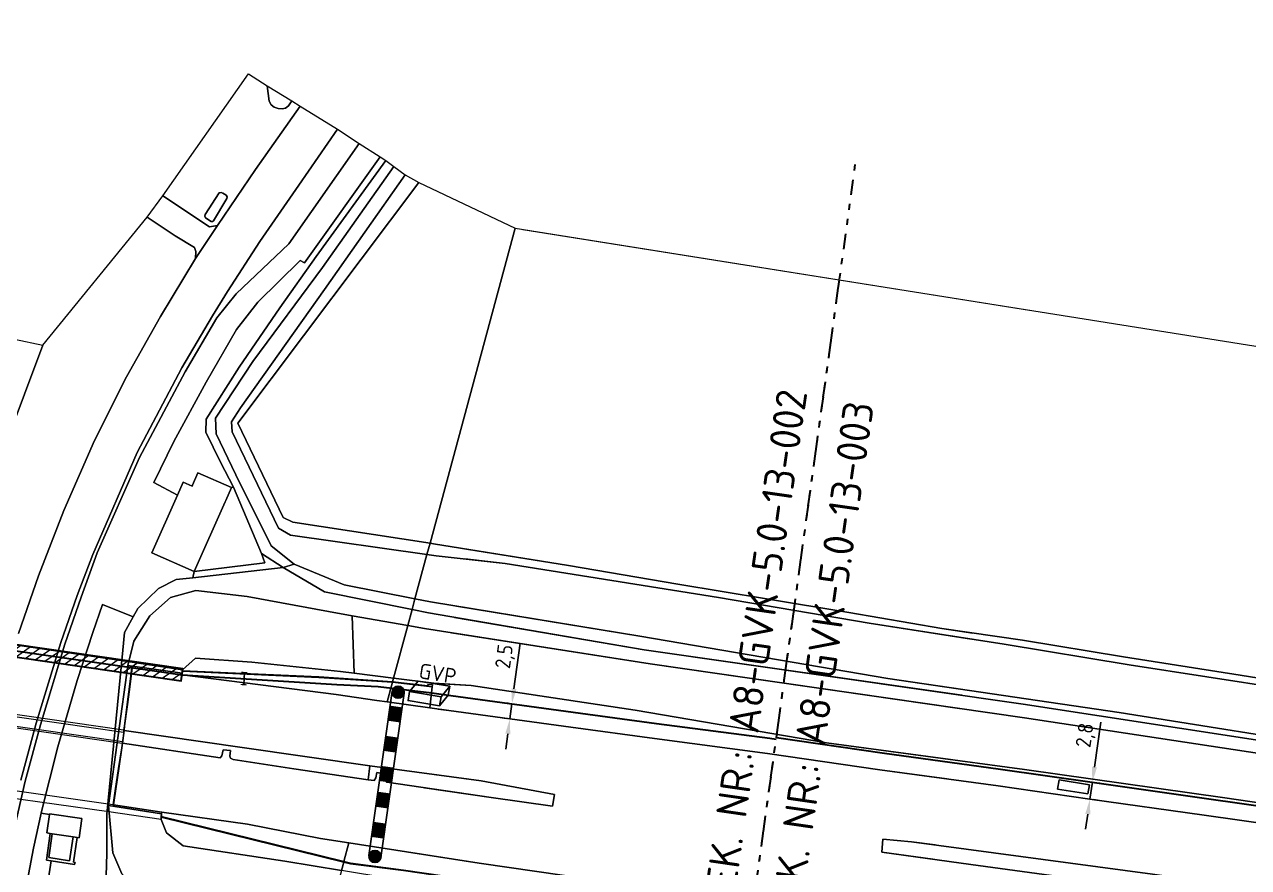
# Model space of a CAD drawing. Header units: metres. Extents: x 112942 to 118371, y 496117 to 499046.
# Drawn here: x 116324.4 to 116525.4, y 497278.8 to 497417.3 of the extents above; entities that cross this region are included whole.
import ezdxf
from ezdxf.enums import TextEntityAlignment as Align

# ---------------------------------------------------------------- set-up
doc = ezdxf.new("R2010")
doc.units = ezdxf.units.M
doc.linetypes.add('AL-TEKENBLADGRENS', pattern=[11.5, 2.5, -1.5, 1, -1.5, 1, -1.5, 2.5])
for name, color, linetype, lineweight in [('B-WE-OG-TOPOKAART-G', 7, 'Continuous', 18), ('N-WE-KL-DATA-T18', 1, 'Continuous', 18), ('N-WE-KL-DATA-T25', 7, 'Continuous', 25), ('N-WE-KL-DATA_GLASVEZEL-G', 90, 'KL-GLASVEZEL-N', 35), ('N-WE-KL-DATA_GLASVEZEL-M', 7, 'Continuous', 18), ('N-WE-KL-DATA_GLASVEZEL_HULPSTUK-S', 90, 'Continuous', 25), ('N-WE-KL-DATA_GLASVEZEL_KAST_PUTKAST-S', 90, 'Continuous', 25), ('N-WE-KL-DATA_KABELGOOT-A', 92, 'Continuous', 18), ('N-WE-KL-DATA_KABELGOOT-G', 90, 'Continuous', 35), ('N-WE-VW-BEWEGWIJZERING_DRAAGCONSTRUCTIE_PORTAAL-G', 7, 'Continuous', 25), ('X-XX-AL-TEKENBLADGRENS-G', 7, 'AL-TEKENBLADGRENS', 35), ('X-XX-AL-TEKENBLADGRENS-T50', 130, 'Continuous', 50)]:
    doc.layers.add(name, color=color, linetype=linetype, lineweight=lineweight)
doc.layers.add('GV-KAB-LIJN', color=3, linetype='Continuous')
doc.styles.add('ISO', font='isocp.shx')
doc.styles.add('NLCS-ISO', font='NLCS-ISO.ttf')
doc.styles.add('NLCS-ISO-T50', font='NLCS-ISO.ttf', dxfattribs={"height": 5})
doc.linetypes.add('KL-GLASVEZEL-N', pattern='A,4,-1,[101,NLCS.SHX,S=0.5,R=0,X=0,Y=0],-1,4,-1,["G",Standard,S=1,R=0,X=-0.25,Y=-0.5],-1.5', length=12.5)
doc.dimstyles.new('ISO', dxfattribs={"dimtxt": 2.5, "dimasz": 2.5, "dimexe": 1.25, "dimexo": 0.625, "dimtad": 1, "dimtxsty": 'ISO', "dimcen": 2.5, "dimadec": 0, "dimazin": 0, "dimtfac": 1, "dimtmove": 0, "dimatfit": 3, "dimfxl": 0, "dimarcsym": 0})

# ---------------------------------------------------------------- blocks, each defined once
blk = doc.blocks.new('*D29')
at = {"layer": 'Defpoints', "color": 0, "transparency": 16777216}
for p in [(116404.45, 497305.73, 4.44), (116404.45, 497305.73), (116404.11, 497303.26, 3.98)]:
    blk.add_point(p, dxfattribs=at)
at = {"layer": 'N-WE-KL-DATA_GLASVEZEL-M', "color": 0, "lineweight": -2, "transparency": 16777216}
for p, q in [((116404.79, 497308.21), (116405.82, 497315.68)), ((116403.83, 497305.82), (116403.21, 497305.9)), ((116404.11, 497303.26), (116404.45, 497305.73)), ((116403.49, 497303.34), (116402.87, 497303.43)), ((116403.77, 497300.78), (116403.43, 497298.3))]:
    blk.add_line(p, q, dxfattribs=at)
at = {"layer": 'N-WE-KL-DATA_GLASVEZEL-M', "color": 0, "transparency": 16777216}
for points in [[(116404.38, 497308.27), (116405.2, 497308.15), (116404.45, 497305.73)], [(116403.36, 497300.84), (116404.18, 497300.72), (116404.11, 497303.26)]]:
    blk.add_solid(points, dxfattribs=at)
at = {"layer": 'N-WE-KL-DATA_GLASVEZEL-M', "color": 0, "transparency": 16777216, "insert": (116403.43, 497313.47), "char_height": 2.5, "attachment_point": 5, "rotation": 82.1747, "style": 'ISO'}
blk.add_mtext('2,5', dxfattribs=at)
blk = doc.blocks.new('SKL-DATA_HULP_HDPE_KOP-SO')
at = {"layer": 'GV-KAB-LIJN'}
blk.add_line((-1, 0), (1, 0), dxfattribs=at)
at = {"layer": 'GV-KAB-LIJN', "const_width": 0.2}
for points in [[(-1, -0.5), (-1, 0.5)], [(1, -0.5), (1, 0.5)]]:
    blk.add_lwpolyline(points, dxfattribs=at)
blk = doc.blocks.new('SKL-DATA_GLASVEZEL_GLASVEZELKABELPUT_RECHTHOEKIG')
at = {"color": 0, "linetype": 'ByBlock'}
for points in [[(-3.2, -0.97), (-2.07, 0.97), (3.18, 0.97), (2.05, -0.97)], [(3.18, 0.97), (3.18, -0.53), (2.05, -2.47)], [(-3.2, -0.97), (2.05, -0.97), (2.05, -2.47), (-3.2, -2.47), (-3.2, -0.97)]]:
    blk.add_lwpolyline(points, dxfattribs=at)
at = {"layer": 'N-WE-KL-DATA-T18', "linetype": 'ByBlock', "style": 'NLCS-ISO', "flags": 1}
for tag, p in [('OMSCHRIJVING_LEGENDA', (-0.01, -8.43)), ('LOCATIE', (-0.01, -12.22)), ('TYPE_HANDHOLE', (-0.01, -16)), ('TYPE_GCO', (-0.01, -19.78)), ('BPS-CODERING', (-0.01, -23.57)), ('POSITIE_X', (-0.01, -27.35)), ('POSITIE_Y', (-0.01, -31.14)), ('OVERIGE_OPMERKING(EN)_1', (-0.01, -34.92)), ('OVERIGE_OPMERKING(EN)_2', (-0.01, -38.71))]:
    blk.add_attdef(tag, p, '', height=1.8, dxfattribs=at)
at = {"layer": 'N-WE-KL-DATA-T25', "linetype": 'ByBlock', "style": 'NLCS-ISO'}
blk.add_attdef('TYPE_SYMBOOL', text='', height=2.5, dxfattribs=at).set_placement((15.9, -0.24), align=Align.MIDDLE_CENTER)
blk = doc.blocks.new('*D42')
at = {"layer": 'Defpoints', "color": 0, "transparency": 16777216}
for p in [(116499.76, 497292.85, 6.3), (116499.77, 497292.85), (116499.37, 497290.08, 3.09)]:
    blk.add_point(p, dxfattribs=at)
at = {"layer": 'N-WE-KL-DATA_GLASVEZEL-M', "color": 0, "lineweight": -2, "transparency": 16777216}
for p, q in [((116500.12, 497295.33), (116501.16, 497302.69)), ((116499.37, 497290.08), (116499.77, 497292.85)), ((116500.38, 497292.77), (116501, 497292.68)), ((116499.99, 497289.99), (116500.61, 497289.91)), ((116499.02, 497287.61), (116498.67, 497285.13))]:
    blk.add_line(p, q, dxfattribs=at)
at = {"layer": 'N-WE-KL-DATA_GLASVEZEL-M', "color": 0, "transparency": 16777216}
for points in [[(116499.7, 497295.39), (116500.53, 497295.27), (116499.77, 497292.85)], [(116498.61, 497287.66), (116499.43, 497287.55), (116499.37, 497290.08)]]:
    blk.add_solid(points, dxfattribs=at)
at = {"layer": 'N-WE-KL-DATA_GLASVEZEL-M', "color": 0, "transparency": 16777216, "insert": (116498.77, 497300.54), "char_height": 2.5, "attachment_point": 5, "rotation": 81.9395, "style": 'ISO'}
blk.add_mtext('2,8', dxfattribs=at)

msp = doc.modelspace()

# ---------------------------------------------------------------- hatches: boundary and pattern name
at = {"layer": 'N-WE-KL-DATA_KABELGOOT-A'}
h = msp.add_hatch(dxfattribs=at)
h.set_pattern_fill('ANSI31', color=256, scale=0.35, style=0)
h.set_pattern_definition([(35, (115239.072, 497068.6275), (-0.6373868, 0.9102827), [])])
h.paths.add_polyline_path([(116350.118, 497309.494), (116350.403, 497311.474), (116318.147, 497316.12), (116295.034, 497319.458), (116273.272, 497322.569), (116252.269, 497325.625), (116229.372, 497329.12), (116209.688, 497332.38), (116192.338, 497335.475), (116175.557, 497338.711), (116156.793, 497342.739), (116139.451, 497346.802), (116120.247, 497351.66), (116109.087, 497354.701), (116098.757, 497357.575), (116084.152, 497361.74), (116070.525, 497365.984), (116056.025, 497370.75), (116055.393, 497368.852), (116069.915, 497364.08), (116083.58, 497359.824), (116098.215, 497355.649), (116108.557, 497352.773), (116119.739, 497349.726), (116138.977, 497344.858), (116156.355, 497340.787), (116175.157, 497336.751), (116191.972, 497333.509), (116209.348, 497330.408), (116229.058, 497327.144), (116251.975, 497323.647), (116272.986, 497320.589), (116294.75, 497317.478), (116317.861, 497314.14)])

# ---------------------------------------------------------------- linework, layer by layer
at = {"layer": 'B-WE-OG-TOPOKAART-G', "elevation": -0.326}
msp.add_lwpolyline([(116328.974, 497284.376), (116328.619, 497284.429), (116328.044, 497284.515), (116328.497, 497287.559), (116328.514, 497287.672), (116333.833, 497286.88), (116333.363, 497283.723), (116333.039, 497283.771), (116332.403, 497283.866), (116328.974, 497284.376)], close=True, dxfattribs=at)
at = {"layer": 'B-WE-OG-TOPOKAART-G'}
for points in [[(116366.054, 497403.526, -0.035), (116366.719, 497403.5, -0.035), (116367.269, 497403.568, -0.035), (116367.774, 497403.96, -0.035), (116368.291, 497404.789, -0.035), (116369.651, 497403.891, -0.195), (116362.357, 497393.489, -0.192), (116356.089, 497384.286, -0.171), (116354.759, 497384.109, -0.148), (116347.118, 497389.201, -0.151), (116361.185, 497409.229, -0.267), (116364.278, 497407.264, -0.017), (116364.584, 497404.759, -0.005), (116364.924, 497404.133, -0.035), (116365.405, 497403.736, -0.035), (116366.054, 497403.526, -0.035)], [(116368.291, 497404.789, -0.035), (116367.774, 497403.96, -0.035), (116367.269, 497403.568, -0.035), (116366.719, 497403.5, -0.035), (116366.054, 497403.526, -0.035), (116365.405, 497403.736, -0.035), (116364.924, 497404.133, -0.035), (116364.584, 497404.759, -0.005), (116364.278, 497407.264, -0.017), (116368.291, 497404.789, -0.035)], [(116323.423, 497317.285, -0.109), (116326.723, 497326.759, -0.159), (116330.866, 497337.464, -0.183), (116335.923, 497348.975, -0.16), (116341.139, 497359.464, -0.183), (116346.761, 497369.344, -0.187), (116352.471, 497378.863, -0.183), (116356.089, 497384.286, -0.171), (116362.357, 497393.489, -0.192), (116369.651, 497403.891, -0.195), (116375.82, 497400.136, -0.244), (116369.442, 497390.961, -0.227), (116363.053, 497381.663, -0.247), (116357.761, 497373.49, -0.317), (116355.264, 497369.479, -0.41), (116350.257, 497360.941, -0.413), (116342.894, 497347.042, -0.413), (116335.601, 497330.274, -0.403), (116333.065, 497323.515, -0.319), (116330.358, 497315.801, -0.319), (116326.311, 497302.579, -0.339), (116323.803, 497293.194, -0.309)], [(116323.803, 497293.194, -0.309), (116326.311, 497302.579, -0.339), (116330.358, 497315.801, -0.319), (116333.065, 497323.515, -0.319), (116335.601, 497330.274, -0.403), (116342.894, 497347.042, -0.413), (116350.257, 497360.941, -0.413), (116355.264, 497369.479, -0.41), (116357.761, 497373.49, -0.317), (116363.053, 497381.663, -0.247), (116369.442, 497390.961, -0.227), (116375.82, 497400.136, -0.244), (116379.373, 497397.779, -0.38)], [(116379.373, 497397.779, -0.38), (116367.806, 497381.277, -0.37), (116359.161, 497373.106, -0.373), (116355.972, 497369.144, -0.387), (116350.794, 497360.283, -0.363), (116343.267, 497346.216, -0.327), (116336.331, 497330.514, -0.343), (116333.686, 497323.274, -0.329), (116331.009, 497315.554, -0.299), (116327.033, 497302.284, -0.319), (116324.518, 497293.045, -0.289), (116322.381, 497283.665, -0.309)], [(116322.381, 497283.665, -0.309), (116324.518, 497293.045, -0.289), (116327.033, 497302.284, -0.319), (116331.009, 497315.554, -0.299), (116333.686, 497323.274, -0.329), (116336.331, 497330.514, -0.343), (116343.267, 497346.216, -0.327), (116350.794, 497360.283, -0.363), (116355.972, 497369.144, -0.387), (116359.161, 497373.106, -0.373), (116367.806, 497381.277, -0.37), (116379.373, 497397.779, -0.38), (116382.807, 497395.617, -0.503)], [(116382.807, 497395.617, -0.503), (116370.373, 497378.173, -0.56), (116369.648, 497378.583, -0.56), (116362.71, 497371.699, -0.553), (116359.241, 497367.242, -0.547), (116354.217, 497358.552, -0.503), (116348.923, 497348.807, -0.437), (116345.654, 497342.105, -0.4), (116349.515, 497340.008, -0.338), (116345.337, 497330.551, -0.262), (116352.293, 497327.479, -0.262), (116352.049, 497326.436, -0.467), (116349.322, 497326.129, -0.433), (116346.398, 497324.67, -0.31), (116342.99, 497321.372, -0.337), (116342.239, 497320.021, -0.372), (116337.223, 497322.023, -0.389), (116335.624, 497317.459, -0.399), (116333.079, 497309.563, -0.409), (116329.895, 497298.674, -0.399), (116327.143, 497287.827, -0.429), (116327.133, 497287.781, -0.383), (116325.9, 497282.037, -0.409), (116324.47, 497274.504, -0.449)], [(116383.726, 497394.973, -0.6), (116372.29, 497379.208, -0.6), (116366.32, 497370.793, -0.773), (116359.679, 497361.054, -0.787), (116354.235, 497352.518, -0.767), (116354.166, 497350.35, -0.763), (116356.58, 497345.449, -0.563), (116358.753, 497341.331, -0.454), (116358.376, 497341.249, -0.262), (116352.893, 497343.671, -0.262), (116351.99, 497341.628, -0.262), (116351.93, 497341.49, -0.262), (116350.457, 497342.141, -0.262), (116349.515, 497340.008, -0.338), (116345.654, 497342.105, -0.4), (116348.923, 497348.807, -0.437), (116354.217, 497358.552, -0.503), (116359.241, 497367.242, -0.547), (116362.71, 497371.699, -0.553), (116369.648, 497378.583, -0.56), (116370.373, 497378.173, -0.56), (116382.807, 497395.617, -0.503), (116383.726, 497394.973, -0.6)], [(116385.075, 497393.982, -1.637), (116373.348, 497377.428, -1.63), (116361.917, 497361.989, -1.63), (116355.785, 497352.684, -1.63), (116355.856, 497350.085, -1.63), (116359.104, 497343.344, -1.63), (116364.922, 497331.664, -1.63), (116368.711, 497328.696, -1.697), (116366.893, 497328.105, -0.653), (116363.299, 497330.431, -0.417), (116358.753, 497341.331, -0.454), (116356.58, 497345.449, -0.563), (116354.166, 497350.35, -0.763), (116354.235, 497352.518, -0.767), (116359.679, 497361.054, -0.787), (116366.32, 497370.793, -0.773), (116372.29, 497379.208, -0.6), (116383.726, 497394.973, -0.6), (116385.075, 497393.982, -1.637)], [(116390.502, 497330.284, -1.683), (116388.529, 497322.992, -1.683), (116376.923, 497325.298, -1.683), (116368.711, 497328.696, -1.697), (116364.922, 497331.664, -1.63), (116359.104, 497343.344, -1.63), (116355.856, 497350.085, -1.63), (116355.785, 497352.684, -1.63), (116361.917, 497361.989, -1.63), (116373.348, 497377.428, -1.63), (116385.075, 497393.982, -1.637), (116386.935, 497392.616, -1.67), (116373.65, 497373.79, -1.67), (116359.874, 497354.378, -1.677), (116358.423, 497352.056, -1.683), (116358.525, 497350.393, -1.683), (116366.143, 497334.583, -1.683), (116368.112, 497333.449, -1.683), (116390.502, 497330.284, -1.683)], [(116390.999, 497332.119, -0.984), (116390.502, 497330.284, -1.683), (116368.112, 497333.449, -1.683), (116366.143, 497334.583, -1.683), (116358.525, 497350.393, -1.683), (116358.423, 497352.056, -1.683), (116359.874, 497354.378, -1.677), (116373.65, 497373.79, -1.67), (116386.935, 497392.616, -1.67), (116389.146, 497391.388, -0.977), (116370.214, 497366.183, -0.93), (116359.452, 497351.845, -0.94), (116366.907, 497336.315, -0.716), (116368.469, 497335.573, -0.757), (116390.999, 497332.119, -0.984)], [(116390.999, 497332.119, -0.984), (116368.469, 497335.573, -0.757), (116366.907, 497336.315, -0.716), (116359.452, 497351.845, -0.94), (116370.214, 497366.183, -0.93), (116389.146, 497391.388, -0.977), (116405.001, 497383.856, -0.875), (116390.999, 497332.119, -0.984)], [(116347.118, 497389.201, -0.151), (116354.759, 497384.109, -0.148), (116356.089, 497384.286, -0.171), (116352.471, 497378.863, -0.183), (116352.535, 497380.054, -0.18), (116352.341, 497380.71, -0.168), (116349.124, 497382.605, -0.218), (116344.544, 497385.655, -0.213), (116347.118, 497389.201, -0.151)], [(116355.06, 497384.979, -0.09), (116355.275, 497384.968, -0.09), (116355.438, 497385.081, -0.09), (116357.654, 497388.745, -0.067), (116357.676, 497389.017, -0.067), (116357.529, 497389.275, -0.067), (116356.991, 497389.646, -0.067), (116356.71, 497389.731, -0.067), (116356.353, 497389.659, -0.067), (116354.057, 497386.116, -0.067), (116353.999, 497385.845, -0.067), (116354.127, 497385.586, -0.067), (116355.06, 497384.979, -0.09)], [(116354.127, 497385.586, -0.067), (116353.999, 497385.845, -0.067), (116354.057, 497386.116, -0.067), (116356.353, 497389.659, -0.067), (116356.71, 497389.731, -0.067), (116356.991, 497389.646, -0.067), (116357.529, 497389.275, -0.067), (116357.676, 497389.017, -0.067), (116357.654, 497388.745, -0.067), (116355.438, 497385.081, -0.09), (116355.275, 497384.968, -0.09), (116355.06, 497384.979, -0.09), (116354.127, 497385.586, -0.067)], [(116315.506, 497332.915, -0.271), (116327.428, 497364.632, -0.291), (116344.544, 497385.655, -0.213), (116349.124, 497382.605, -0.218), (116352.341, 497380.71, -0.168), (116352.535, 497380.054, -0.18), (116352.471, 497378.863, -0.183), (116346.761, 497369.344, -0.187), (116341.139, 497359.464, -0.183), (116335.923, 497348.975, -0.16), (116330.866, 497337.464, -0.183), (116326.723, 497326.759, -0.159), (116323.423, 497317.285, -0.109)], [(116480.119, 497317.362, -1.094), (116475.079, 497318.1, -1.128), (116459.786, 497320.758, -1.125), (116446.283, 497323.001, -1.104), (116431.7, 497325.411, -1.056), (116413.723, 497328.446, -0.942), (116391.587, 497332.029, -0.99), (116390.999, 497332.119, -0.984), (116405.001, 497383.856, -0.875), (116489.472, 497370.408, -0.917)], [(116406.237, 497383.659, -0.876), (116640.505, 497346.364, -0.991), (116626.637, 497294.512, -1.125)], [(116306.572, 497322.45, -0.349), (116316.213, 497348.163, 0.143), (116322.763, 497365.657, -0.017), (116327.428, 497364.632, -0.291), (116315.506, 497332.915, -0.271), (116316.792, 497330.15, -0.274), (116315.879, 497326.979, -0.277), (116313.944, 497325.282, -0.244), (116313.154, 497324.747, -0.202), (116308.918, 497322.868, -0.196), (116306.572, 497322.45, -0.349)], [(116358.376, 497341.249, -0.262), (116357.445, 497339.141, -0.262), (116357.391, 497339.019, -0.262), (116357.351, 497338.927, -0.262), (116352.293, 497327.479, -0.262), (116345.337, 497330.551, -0.262), (116349.515, 497340.008, -0.338), (116350.457, 497342.141, -0.262), (116351.93, 497341.49, -0.262), (116351.99, 497341.628, -0.262), (116352.893, 497343.671, -0.262), (116358.376, 497341.249, -0.262)], [(116358.753, 497341.331, -0.454), (116363.299, 497330.431, -0.417), (116363.848, 497328.892, -0.349), (116352.293, 497327.479, -0.262), (116357.351, 497338.927, -0.262), (116357.391, 497339.019, -0.262), (116357.445, 497339.141, -0.262), (116358.376, 497341.249, -0.262), (116358.753, 497341.331, -0.454)], [(116479.943, 497316.369, -1.647), (116463.111, 497318.973, -1.647), (116438.368, 497323.216, -1.647), (116403.331, 497328.785, -1.647), (116392.027, 497330.068, -1.683), (116390.502, 497330.284, -1.683), (116390.999, 497332.119, -0.984), (116391.587, 497332.029, -0.99), (116413.723, 497328.446, -0.942), (116431.7, 497325.411, -1.056), (116446.283, 497323.001, -1.104), (116459.786, 497320.758, -1.125), (116475.079, 497318.1, -1.128), (116480.119, 497317.362, -1.094)], [(116626.637, 497294.512, -1.125), (116626.089, 497294.591, -1.121), (116605.14, 497297.791, -1.071), (116579.914, 497301.583, -1.065), (116563.061, 497304.195, -1.065), (116544.926, 497307.08, -1.02), (116524.063, 497310.461, -1.083), (116504.912, 497313.46, -1.074), (116488.278, 497316.167, -1.038), (116475.079, 497318.1, -1.128), (116459.786, 497320.758, -1.125), (116446.283, 497323.001, -1.104), (116431.7, 497325.411, -1.056), (116413.723, 497328.446, -0.942), (116396.979, 497331.156, -0.978)], [(116396.979, 497331.156, -0.978), (116413.723, 497328.446, -0.942), (116431.7, 497325.411, -1.056), (116446.283, 497323.001, -1.104), (116459.786, 497320.758, -1.125), (116475.079, 497318.1, -1.128), (116488.278, 497316.167, -1.038), (116504.912, 497313.46, -1.074), (116524.063, 497310.461, -1.083), (116544.926, 497307.08, -1.02), (116563.061, 497304.195, -1.065), (116579.914, 497301.583, -1.065), (116605.14, 497297.791, -1.071), (116626.089, 497294.591, -1.121), (116626.637, 497294.512, -1.125)], [(116363.299, 497330.431, -0.417), (116366.893, 497328.105, -0.653), (116352.049, 497326.436, -0.467), (116352.293, 497327.479, -0.262), (116363.848, 497328.892, -0.349), (116363.299, 497330.431, -0.417)], [(116388.529, 497322.992, -1.683), (116388.046, 497321.207, -0.913), (116373.652, 497324.148, -1.017), (116366.893, 497328.105, -0.653), (116368.711, 497328.696, -1.697), (116376.923, 497325.298, -1.683), (116388.529, 497322.992, -1.683)], [(116478.484, 497308.094, -1.662), (116466.168, 497309.9, -1.663), (116425.478, 497316.828, -1.66), (116391.069, 497322.487, -1.683), (116388.529, 497322.992, -1.683), (116390.502, 497330.284, -1.683), (116392.027, 497330.068, -1.683), (116403.331, 497328.785, -1.647), (116438.368, 497323.216, -1.647), (116463.111, 497318.973, -1.647), (116479.943, 497316.369, -1.647)], [(116626.637, 497294.512, -1.125), (116626.414, 497293.678, -1.646), (116620.422, 497294.337, -1.646), (116590.148, 497298.834, -1.647), (116558.18, 497303.821, -1.647), (116531.316, 497308.199, -1.647), (116505.796, 497312.143, -1.647), (116485.305, 497315.539, -1.647), (116463.111, 497318.973, -1.647), (116438.368, 497323.216, -1.647), (116403.331, 497328.785, -1.647), (116396.694, 497329.538, -1.668)], [(116396.694, 497329.538, -1.668), (116403.331, 497328.785, -1.647), (116438.368, 497323.216, -1.647), (116463.111, 497318.973, -1.647), (116485.305, 497315.539, -1.647), (116505.796, 497312.143, -1.647), (116531.316, 497308.199, -1.647), (116558.18, 497303.821, -1.647), (116590.148, 497298.834, -1.647), (116620.422, 497294.337, -1.646), (116626.414, 497293.678, -1.646)], [(116337.684, 497273.666, -0.619), (116337.902, 497281.17, -0.387), (116337.929, 497287.604, -0.3), (116340.555, 497314.527, -0.527), (116340.799, 497317.429, -0.44), (116342.239, 497320.021, -0.372), (116342.99, 497321.372, -0.337), (116346.398, 497324.67, -0.31), (116349.322, 497326.129, -0.433), (116352.049, 497326.436, -0.467), (116366.893, 497328.105, -0.653), (116373.652, 497324.148, -1.017), (116388.046, 497321.207, -0.913), (116387.334, 497318.577, -0.667), (116378.19, 497320.2, -0.625), (116374.321, 497320.886, -0.607), (116360.954, 497323.346, -0.657), (116352.515, 497324.36, -0.603), (116348.386, 497323.17, -0.507), (116344.969, 497320.179, -0.454), (116342.376, 497316.04, -0.439), (116341.362, 497312.004, -0.309), (116338.174, 497289.031, -0.309)], [(116350.357, 497311.074, 4.509), (116350.332, 497310.907, 4.44), (116350.312, 497310.748, 4.437), (116341.362, 497312.004, -0.309), (116342.376, 497316.04, -0.439), (116344.969, 497320.179, -0.454), (116348.386, 497323.17, -0.507), (116352.515, 497324.36, -0.603), (116360.954, 497323.346, -0.657), (116374.321, 497320.886, -0.607), (116378.19, 497320.2, -0.625), (116378.524, 497310.756, 3.897), (116376.315, 497311.029, 3.923), (116361.726, 497312.553, 4.27), (116352.468, 497313.235, 4.22), (116350.363, 497311.323, 4.746), (116350.361, 497311.174, 4.43), (116350.357, 497311.074, 4.509)], [(116478.313, 497307.125, -1.106), (116426.158, 497314.627, -1.067), (116390.758, 497320.653, -0.893), (116388.046, 497321.207, -0.913), (116388.529, 497322.992, -1.683), (116391.069, 497322.487, -1.683), (116425.478, 497316.828, -1.66), (116466.168, 497309.9, -1.663), (116478.484, 497308.094, -1.662)], [(116333.039, 497283.771, -0.326), (116333.363, 497283.723, -0.326), (116333.833, 497286.88, -0.326), (116328.514, 497287.672, -0.326), (116328.497, 497287.559, -0.326), (116327.133, 497287.781, -0.383), (116327.143, 497287.827, -0.429), (116329.895, 497298.674, -0.399), (116333.079, 497309.563, -0.409), (116335.624, 497317.459, -0.399), (116337.223, 497322.023, -0.389), (116342.239, 497320.021, -0.372), (116340.799, 497317.429, -0.44), (116340.555, 497314.527, -0.527), (116337.929, 497287.604, -0.3), (116337.902, 497281.17, -0.387), (116337.684, 497273.666, -0.619)], [(116477.933, 497304.967, -0.995), (116427.147, 497312.312, -0.798), (116390.107, 497318.085, -0.68), (116387.334, 497318.577, -0.667), (116388.046, 497321.207, -0.913), (116390.758, 497320.653, -0.893), (116426.158, 497314.627, -1.067), (116478.313, 497307.125, -1.106)], [(116395.327, 497321.787, -1.68), (116425.478, 497316.828, -1.66), (116466.168, 497309.9, -1.663), (116504.184, 497304.325, -1.66), (116542.677, 497298.155, -1.66), (116562.015, 497294.805, -1.66), (116591.259, 497290.466, -1.66), (116624.282, 497285.705, -1.66)], [(116626.414, 497293.678, -1.646), (116624.282, 497285.705, -1.66), (116591.259, 497290.466, -1.66), (116562.015, 497294.805, -1.66), (116542.677, 497298.155, -1.66), (116504.184, 497304.325, -1.66), (116466.168, 497309.9, -1.663), (116425.478, 497316.828, -1.66), (116395.327, 497321.787, -1.68)], [(116387.334, 497318.577, -0.667), (116385.001, 497309.956, 3.821), (116378.524, 497310.756, 3.897), (116378.19, 497320.2, -0.625), (116387.334, 497318.577, -0.667)], [(116476.453, 497296.575, 2.935), (116456.11, 497299.295, 3.13), (116424.677, 497304.707, 3.377), (116397.76, 497308.723, 3.749), (116391.646, 497309.136, 3.743), (116385.001, 497309.956, 3.821), (116387.334, 497318.577, -0.667), (116390.107, 497318.085, -0.68), (116427.147, 497312.312, -0.798), (116477.933, 497304.967, -0.995)], [(116624.282, 497285.705, -1.66), (116623.973, 497284.55, -1.156), (116608.109, 497286.91, -1.157), (116562.769, 497293.578, -1.173), (116526.578, 497299.808, -1.147), (116488.393, 497305.675, -1.113), (116426.158, 497314.627, -1.067), (116395, 497319.931, -0.914)], [(116395, 497319.931, -0.914), (116426.158, 497314.627, -1.067), (116488.393, 497305.675, -1.113), (116526.578, 497299.808, -1.147), (116562.769, 497293.578, -1.173), (116608.109, 497286.91, -1.157), (116623.973, 497284.55, -1.156)], [(116623.973, 497284.55, -1.156), (116623.494, 497282.76, -1.056), (116608.174, 497285.095, -1.056), (116563.222, 497291.444, -1.036), (116527.21, 497297.582, -1.036), (116488.607, 497303.423, -1.036), (116427.147, 497312.312, -0.798), (116394.552, 497317.392, -0.694)], [(116394.552, 497317.392, -0.694), (116427.147, 497312.312, -0.798), (116488.607, 497303.423, -1.036), (116527.21, 497297.582, -1.036), (116563.222, 497291.444, -1.036), (116608.174, 497285.095, -1.056), (116623.494, 497282.76, -1.056)], [(116318.392, 497316.06, 4.911), (116341.692, 497312.643, 4.692), (116350.363, 497311.323, 4.746), (116350.359, 497311.124, 4.44), (116350.332, 497310.907, 4.44), (116350.312, 497310.748, 4.437), (116350.283, 497310.51, 4.44), (116342.046, 497311.666, 4.67), (116341.692, 497308.955, 4.792), (116341.258, 497305.637, 4.876), (116340.798, 497302.117, 4.854), (116340.714, 497301.472, 5.61), (116340.702, 497301.378, 4.857), (116340.688, 497301.275, 5.658), (116340.658, 497301.042, 4.863), (116314.037, 497304.877, 5.21)], [(116318.004, 497315.13, 4.907), (116341.997, 497311.673, 4.67), (116341.643, 497308.962, 4.792), (116341.209, 497305.644, 4.876), (116340.749, 497302.124, 4.854), (116340.653, 497301.383, 4.857), (116316.042, 497304.956, 5.09)], [(116385.001, 497309.956, 3.821), (116384.834, 497309.366, 3.818), (116372.76, 497310.159, 3.837), (116350.361, 497311.174, 4.43), (116350.363, 497311.323, 4.746), (116352.468, 497313.235, 4.22), (116361.726, 497312.553, 4.27), (116376.315, 497311.029, 3.923), (116378.524, 497310.756, 3.897), (116385.001, 497309.956, 3.821)], [(116341.362, 497312.004, -0.309), (116350.312, 497310.748, 4.437), (116350.283, 497310.51, 4.44), (116342.096, 497311.66, 4.67), (116341.742, 497308.949, 4.792), (116341.308, 497305.631, 4.876), (116340.848, 497302.111, 4.854), (116340.752, 497301.371, 4.857), (116340.523, 497299.246, 4.767), (116340.41, 497298.485, 4.761), (116339.908, 497295.103, 4.825), (116339.414, 497291.777, 4.806), (116339.022, 497289.142, 4.813), (116346.938, 497287.905, 4.643), (116346.89, 497287.664, 4.646), (116338.174, 497289.031, -0.309), (116341.362, 497312.004, -0.309)], [(116380.82, 497293.264, 4.34), (116381.816, 497293.16, 4.34), (116382.088, 497293.566, 4.29), (116382.274, 497294.423, 4.237), (116383.622, 497294.199, 4.237), (116383.479, 497293.229, 4.29), (116383.899, 497292.871, 4.29), (116401.038, 497290.326, 4.157), (116411.096, 497288.915, 4.098), (116411.426, 497290.846, 4.113), (116399.418, 497293.072, 4.252), (116381.107, 497295.569, 4.373), (116360.173, 497298.582, 4.636), (116340.752, 497301.371, 4.857), (116340.848, 497302.111, 4.854), (116341.308, 497305.631, 4.876), (116341.742, 497308.949, 4.792), (116342.096, 497311.66, 4.67), (116350.283, 497310.51, 4.44), (116375.573, 497307.281, 4.173), (116382.283, 497306.288, 4.106), (116383.945, 497306.055, 4.097), (116390.948, 497305.075, 4.058), (116394.076, 497304.637, 4.031), (116414.144, 497301.879, 3.935), (116427.859, 497300.008, 3.791), (116446.444, 497297.587, 3.59), (116464.846, 497294.9, 3.371), (116475.892, 497293.391, 3.288)], [(116384.822, 497309.266, 3.942), (116383.945, 497306.055, 4.097), (116382.283, 497306.288, 4.106), (116375.573, 497307.281, 4.173), (116350.283, 497310.51, 4.44), (116350.312, 497310.748, 4.437), (116350.332, 497310.907, 4.44), (116350.357, 497311.074, 4.509), (116372.754, 497310.059, 4.119), (116384.822, 497309.266, 3.942)], [(116372.76, 497310.159, 3.837), (116384.834, 497309.366, 3.818), (116384.822, 497309.266, 3.942), (116372.754, 497310.059, 4.119), (116350.357, 497311.074, 4.509), (116350.361, 497311.174, 4.43), (116372.76, 497310.159, 3.837)], [(116384.822, 497309.266, 3.942), (116391.35, 497308.511, 3.88), (116390.948, 497305.075, 4.058), (116383.945, 497306.055, 4.097), (116384.822, 497309.266, 3.942)], [(116384.834, 497309.366, 3.818), (116390.627, 497308.704, 3.715), (116390.653, 497308.929, 3.697), (116391.386, 497308.856, 3.833), (116391.35, 497308.511, 3.88), (116384.822, 497309.266, 3.942), (116384.834, 497309.366, 3.818)], [(116475.892, 497293.391, 3.288), (116464.846, 497294.9, 3.371), (116446.444, 497297.587, 3.59), (116427.859, 497300.008, 3.791), (116414.144, 497301.879, 3.935), (116394.076, 497304.637, 4.031), (116390.948, 497305.075, 4.058), (116391.35, 497308.511, 3.88), (116391.386, 497308.856, 3.833), (116390.653, 497308.929, 3.697), (116390.627, 497308.704, 3.715), (116384.834, 497309.366, 3.818), (116385.001, 497309.956, 3.821), (116391.646, 497309.136, 3.743)], [(116391.646, 497309.136, 3.743), (116397.76, 497308.723, 3.749), (116424.677, 497304.707, 3.377), (116456.11, 497299.295, 3.13), (116476.453, 497296.575, 2.935)], [(116393.08, 497309.039, 3.744), (116397.76, 497308.723, 3.749), (116424.677, 497304.707, 3.377), (116456.11, 497299.295, 3.13), (116488.622, 497294.948, 2.819), (116521.552, 497290.261, 2.585), (116562.191, 497284.342, 2.429)], [(116623.494, 497282.76, -1.056), (116621.821, 497276.504, 2.027), (116609.555, 497277.733, 2.192), (116604.745, 497279.139, 2.228), (116600.871, 497279.66, 2.222), (116598.389, 497279.471, 2.23), (116562.191, 497284.342, 2.429), (116521.552, 497290.261, 2.585), (116488.622, 497294.948, 2.819), (116456.11, 497299.295, 3.13), (116424.677, 497304.707, 3.377), (116397.76, 497308.723, 3.749), (116393.08, 497309.039, 3.744)], [(116529.754, 497285.779, 2.888), (116518.146, 497287.423, 2.972), (116499.37, 497290.082, 3.089), (116484.312, 497292.241, 3.224), (116464.846, 497294.9, 3.371), (116446.444, 497297.587, 3.59), (116427.859, 497300.008, 3.791), (116414.144, 497301.879, 3.935), (116394.076, 497304.637, 4.031), (116392.346, 497304.879, 4.046)], [(116392.346, 497304.879, 4.046), (116394.076, 497304.637, 4.031), (116414.144, 497301.879, 3.935), (116427.859, 497300.008, 3.791), (116446.444, 497297.587, 3.59), (116464.846, 497294.9, 3.371), (116484.312, 497292.241, 3.224), (116499.37, 497290.082, 3.089), (116518.146, 497287.423, 2.972), (116529.754, 497285.779, 2.888)], [(116318.775, 497302.663, 4.96), (116340.519, 497299.555, 4.863), (116340.493, 497299.383, 5.874), (116340.474, 497299.253, 4.767), (116340.464, 497299.183, 5.35), (116340.361, 497298.492, 4.761), (116339.859, 497295.11, 4.825), (116339.365, 497291.784, 4.806), (116338.973, 497289.149, 4.813), (116346.938, 497287.905, 4.643), (116346.89, 497287.664, 4.646), (116346.831, 497286.752, 4.716), (116338.267, 497287.997, 4.857), (116303.807, 497292.801, 5.199)], [(116309.802, 497303.701, 5.04), (116340.424, 497299.259, 4.767), (116340.311, 497298.5, 4.761), (116339.809, 497295.118, 4.825), (116339.315, 497291.792, 4.806), (116338.923, 497289.157, 4.813), (116303.959, 497294.137, 5.2)], [(116360.173, 497298.582, 4.636), (116381.107, 497295.569, 4.373), (116380.82, 497293.264, 4.34), (116368.658, 497295.06, 4.476), (116358.649, 497296.6, 4.529), (116358.246, 497296.799, 4.517), (116358.129, 497297.106, 4.517), (116358.237, 497298.06, 4.543), (116357.053, 497298.158, 4.543), (116356.833, 497297.182, 4.535), (116356.532, 497296.867, 4.535), (116340.523, 497299.246, 4.767), (116340.752, 497301.371, 4.857), (116360.173, 497298.582, 4.636)], [(116471.609, 497269.104, 3.241), (116462.727, 497270.371, 3.293), (116431.254, 497274.91, 3.68), (116399.055, 497279.536, 4.076), (116377.677, 497282.893, 4.344), (116373.017, 497283.625, 4.403), (116361.046, 497285.971, 4.485), (116346.938, 497287.905, 4.643), (116339.022, 497289.142, 4.813), (116339.414, 497291.777, 4.806), (116339.908, 497295.103, 4.825), (116340.41, 497298.485, 4.761), (116340.523, 497299.246, 4.767), (116356.532, 497296.867, 4.535), (116356.833, 497297.182, 4.535), (116357.053, 497298.158, 4.543), (116358.237, 497298.06, 4.543), (116358.129, 497297.106, 4.517), (116358.246, 497296.799, 4.517), (116358.649, 497296.6, 4.529), (116368.658, 497295.06, 4.476), (116380.82, 497293.264, 4.34)], [(116380.82, 497293.264, 4.34), (116381.107, 497295.569, 4.373), (116399.418, 497293.072, 4.252), (116411.426, 497290.846, 4.113), (116411.096, 497288.915, 4.098), (116401.038, 497290.326, 4.157), (116383.899, 497292.871, 4.29), (116383.479, 497293.229, 4.29), (116383.622, 497294.199, 4.237), (116382.274, 497294.423, 4.237), (116382.088, 497293.566, 4.29), (116381.816, 497293.16, 4.34), (116380.82, 497293.264, 4.34)], [(116390.067, 497291.955, 4.242), (116401.038, 497290.326, 4.157), (116411.096, 497288.915, 4.098), (116411.426, 497290.846, 4.113), (116399.418, 497293.072, 4.252), (116390.479, 497294.291, 4.311)], [(116390.479, 497294.291, 4.311), (116399.418, 497293.072, 4.252), (116411.426, 497290.846, 4.113), (116411.096, 497288.915, 4.098), (116401.038, 497290.326, 4.157), (116390.067, 497291.955, 4.242)], [(116494.026, 497291.723, 3.044), (116499.054, 497290.938, 3.02), (116499.324, 497292.449, 3.017), (116494.306, 497293.236, 3.005), (116494.026, 497291.723, 3.044)], [(116494.306, 497293.236, 3.005), (116499.324, 497292.449, 3.017), (116499.054, 497290.938, 3.02), (116494.026, 497291.723, 3.044), (116494.306, 497293.236, 3.005)], [(116376.447, 497278.348, 4.25), (116374.212, 497270.09, -0.301), (116371.568, 497270.575, -0.253), (116365.633, 497271.068, -0.677), (116357.233, 497272.406, -0.53), (116349.818, 497273.649, -0.14), (116345.715, 497273.793, -0.367), (116342.96, 497274.999, -0.65), (116340.379, 497277.782, -0.593), (116338.885, 497281.229, -0.282), (116338.174, 497289.031, -0.309), (116346.89, 497287.664, 4.646), (116346.869, 497287.203, 4.745), (116346.845, 497287.105, 4.634), (116346.831, 497286.752, 4.716), (116347.732, 497284.51, 4.563), (116350.479, 497282.424, 4.487), (116367.136, 497279.867, 4.38), (116376.447, 497278.348, 4.25)], [(116338.174, 497289.031, -0.309), (116338.885, 497281.229, -0.282), (116340.379, 497277.782, -0.593)], [(116328.799, 497279.928, -0.383), (116327.437, 497271.068, -0.452), (116327.168, 497270.624, -0.452), (116324.535, 497268.323, -0.545), (116324.425, 497269.278, -0.513), (116324.47, 497274.504, -0.449), (116325.9, 497282.037, -0.409), (116327.133, 497287.781, -0.383), (116328.497, 497287.559, -0.326), (116328.044, 497284.515, -0.326), (116328.619, 497284.429, -0.326), (116328.005, 497280.053, -0.185), (116328.799, 497279.928, -0.383)], [(116376.447, 497278.348, 4.25), (116367.136, 497279.867, 4.38), (116350.479, 497282.424, 4.487), (116347.732, 497284.51, 4.563), (116346.831, 497286.752, 4.716), (116346.845, 497287.105, 4.634), (116376.825, 497279.742, 4.196), (116376.447, 497278.348, 4.25)], [(116376.825, 497279.742, 4.196), (116346.845, 497287.105, 4.634), (116346.869, 497287.203, 4.745), (116376.849, 497279.84, 4.196), (116376.825, 497279.742, 4.196)], [(116346.869, 497287.203, 4.745), (116346.89, 497287.664, 4.646), (116346.938, 497287.905, 4.643), (116361.046, 497285.971, 4.485), (116373.017, 497283.625, 4.403), (116377.677, 497282.893, 4.344), (116376.849, 497279.84, 4.196), (116346.869, 497287.203, 4.745)], [(116328.974, 497284.376, -0.326), (116328.38, 497280.488, -0.134), (116331.804, 497279.951, -0.146), (116332.403, 497283.866, -0.326), (116333.039, 497283.771, -0.326), (116332.448, 497279.732, -0.197), (116332.731, 497279.674, -0.197), (116332.633, 497279.325, -0.197), (116328.799, 497279.928, -0.383), (116328.005, 497280.053, -0.185), (116328.619, 497284.429, -0.326), (116328.974, 497284.376, -0.326)], [(116332.403, 497283.866, -0.326), (116331.804, 497279.951, -0.146), (116328.38, 497280.488, -0.134), (116328.974, 497284.376, -0.326), (116332.403, 497283.866, -0.326)], [(116327.437, 497271.068, -0.452), (116328.799, 497279.928, -0.383), (116332.633, 497279.325, -0.197), (116332.731, 497279.674, -0.197), (116332.448, 497279.732, -0.197), (116333.039, 497283.771, -0.326)], [(116471.096, 497266.191, 3.229), (116439.446, 497270.725, 3.626), (116386.668, 497278.422, 4.057), (116377.964, 497279.566, 4.19), (116376.849, 497279.84, 4.196), (116377.677, 497282.893, 4.344), (116399.055, 497279.536, 4.076), (116431.254, 497274.91, 3.68), (116462.727, 497270.371, 3.293), (116471.609, 497269.104, 3.241)], [(116473.978, 497282.538, 3.529), (116470.088, 497283.06, 3.56), (116465.37, 497283.522, 3.572), (116465.189, 497281.361, 3.557), (116473.568, 497280.21, 3.49)], [(116473.568, 497280.21, 3.49), (116465.189, 497281.361, 3.557), (116465.37, 497283.522, 3.572), (116470.088, 497283.06, 3.56), (116473.978, 497282.538, 3.529)], [(116530.959, 497274.66, 3.125), (116509.663, 497277.748, 3.248), (116470.088, 497283.06, 3.56), (116465.37, 497283.522, 3.572), (116465.189, 497281.361, 3.557), (116479.809, 497279.352, 3.44), (116503.92, 497276.034, 3.323), (116538.807, 497270.965, 3.072)], [(116617.357, 497259.813, 2.521), (116574.703, 497265.798, 2.871), (116538.807, 497270.965, 3.072), (116503.92, 497276.034, 3.323), (116479.809, 497279.352, 3.44), (116465.189, 497281.361, 3.557), (116465.37, 497283.522, 3.572), (116470.088, 497283.06, 3.56), (116509.663, 497277.748, 3.248), (116530.959, 497274.66, 3.125), (116549.529, 497271.96, 2.969), (116564.952, 497269.806, 2.903), (116578.286, 497267.835, 2.825), (116593.032, 497265.693, 2.741), (116605.868, 497263.764, 2.69), (116615.691, 497262.284, 2.589), (116617.932, 497261.963, 2.584), (116617.357, 497259.813, 2.521)], [(116388.179, 497281.244, 4.212), (116399.055, 497279.536, 4.076), (116431.254, 497274.91, 3.68), (116462.727, 497270.371, 3.293), (116497.025, 497265.48, 3.092)], [(116533.928, 497260.353, 2.762), (116497.025, 497265.48, 3.092), (116462.727, 497270.371, 3.293), (116431.254, 497274.91, 3.68), (116399.055, 497279.536, 4.076), (116388.179, 497281.244, 4.212)], [(116470.802, 497264.524, 3.189), (116447.483, 497267.665, 3.427), (116420.16, 497271.756, 3.793), (116384.088, 497277.102, 4.143), (116376.447, 497278.348, 4.25), (116376.825, 497279.742, 4.196), (116377.946, 497279.468, 4.19), (116386.654, 497278.323, 4.057), (116439.432, 497270.627, 3.626), (116471.079, 497266.094, 3.229)], [(116471.079, 497266.094, 3.229), (116439.432, 497270.627, 3.626), (116386.654, 497278.323, 4.057), (116377.946, 497279.468, 4.19), (116376.825, 497279.742, 4.196), (116376.849, 497279.84, 4.196), (116377.964, 497279.566, 4.19), (116386.668, 497278.422, 4.057), (116439.446, 497270.725, 3.626), (116471.096, 497266.191, 3.229)]]:
    msp.add_polyline3d(points, dxfattribs=at)
at = {"layer": 'N-WE-KL-DATA_GLASVEZEL-G', "elevation": -52.617, "flags": 128}
msp.add_lwpolyline([(115409.483, 497610.935), (115429.461, 497603.463), (115472.724, 497587.274), (115509.337, 497573.467), (115554.049, 497556.742), (115598.687, 497540.018), (115647.817, 497521.572), (115674.818, 497511.419), (115678.607, 497521.062), (115684.944, 497518.686), (115735.335, 497499.843), (115749.331, 497494.619), (115760.346, 497490.443), (115766.452, 497487.922), (115783.719, 497479.9), (115812.497, 497466.388), (115840.452, 497453.266), (115858.018, 497445.157), (115866.741, 497441.75), (115868.95, 497447.502), (115869.315, 497448.433, -0.1086482), (116037.119, 497385.881), (116033.732, 497377.249), (116036.858, 497376.155), (116055.709, 497369.801), (116070.22, 497365.032), (116083.866, 497360.782), (116098.486, 497356.612), (116108.822, 497353.737), (116119.993, 497350.693), (116139.214, 497345.83), (116156.574, 497341.763), (116175.357, 497337.731), (116192.155, 497334.492), (116209.518, 497331.394), (116229.215, 497328.132), (116252.122, 497324.636), (116273.129, 497321.579), (116294.892, 497318.468), (116318.004, 497315.13), (116350.283, 497310.51), (116375.702, 497308.929), (116382.507, 497308.552), (116391.295, 497307.551), (116394.42, 497307.113), (116414.484, 497304.356), (116428.189, 497302.486), (116446.786, 497300.064), (116447.865, 497299.906)], format="xyb", dxfattribs=at)
at = {"layer": 'N-WE-KL-DATA_GLASVEZEL-G', "elevation": 6.297, "flags": 128}
msp.add_lwpolyline([(116447.908, 497300.203), (116465.238, 497297.672), (116484.7, 497295.014), (116499.765, 497292.854), (116518.539, 497290.195), (116530.143, 497288.552), (116530.143, 497288.552), (116543.156, 497286.449), (116557.771, 497284.095), (116583.542, 497280.464), (116599.888, 497278.119), (116603.095, 497277.66), (116619.573, 497275.303), (116621.152, 497275.082), (116633.544, 497273.341), (116633.545, 497273.341), (116653.547, 497270.317), (116671.848, 497267.597), (116690.341, 497264.969), (116706.459, 497262.623), (116729, 497259.366), (116746.183, 497256.921), (116746.184, 497256.921), (116763.721, 497254.622), (116779.247, 497252.629), (116791.531, 497250.928), (116804.353, 497248.974), (116819.991, 497246.579), (116821.942, 497246.281), (116839.124, 497243.442), (116854.06, 497240.888), (116866.134, 497238.738), (116881.205, 497235.958), (116895.36, 497233.221), (116911.178, 497229.829), (116922.465, 497227.404), (116928.773, 497226.001), (116935.648, 497224.384), (116950.836, 497220.819), (116958.714, 497218.906), (116965.477, 497217.317), (116970.562, 497216.021), (116987.366, 497211.877), (117002.705, 497207.462), (117002.705, 497207.462), (117026.556, 497200.667), (117041.28, 497196.413), (117055.76, 497192.029), (117063.582, 497189.546), (117071.053, 497187.195), (117080.69, 497184.04), (117093.272, 497179.894), (117102.488, 497176.852), (117114.903, 497172.605), (117124.555, 497169.23), (117134.115, 497165.827), (117143.269, 497162.513), (117150.342, 497159.896), (117159.785, 497156.382), (117168.774, 497152.871), (117182.119, 497147.629), (117192.881, 497143.365), (117204.198, 497138.799), (117217.184, 497133.348), (117226.157, 497129.506), (117239.846, 497123.574), (117253.21, 497117.561), (117269.955, 497109.886), (117278.809, 497105.935), (117302.805, 497094.576), (117323.216, 497084.391), (117346.155, 497072.511), (117363.367, 497063.365), (117378.148, 497055.442), (117384.742, 497052.043), (117399.04, 497044.254), (117409.51, 497038.487), (117420.5, 497032.438), (117432.495, 497025.833), (117444.112, 497019.348), (117453.997, 497013.779), (117460.381, 497010.106)], dxfattribs=at)
at = {"layer": 'N-WE-KL-DATA_KABELGOOT-G', "elevation": 4.67}
msp.add_lwpolyline([(116317.861, 497314.14), (116350.118, 497309.494), (116350.403, 497311.474), (116318.147, 497316.12)], dxfattribs=at)
at = {"layer": 'N-WE-VW-BEWEGWIJZERING_DRAAGCONSTRUCTIE_PORTAAL-G'}
for p, q in [((116384.768, 497307.783), (116380.969, 497280.789)), ((116386.748, 497307.505), (116382.949, 497280.511))]:
    msp.add_line(p, q, dxfattribs=at)
at = {"layer": 'N-WE-VW-BEWEGWIJZERING_DRAAGCONSTRUCTIE_PORTAAL-G', "const_width": 1}
for points in [[(116385.828, 497308.139, 1), (116385.688, 497307.149, 1)], [(116382.029, 497281.145, 1), (116381.889, 497280.155, 1)]]:
    msp.add_lwpolyline(points, format="xyb", close=True, dxfattribs=at)
at = {"layer": 'N-WE-VW-BEWEGWIJZERING_DRAAGCONSTRUCTIE_PORTAAL-G', "const_width": 2}
for points in [[(116385.426, 497305.287), (116385.078, 497302.812)], [(116384.73, 497300.336), (116384.381, 497297.86)], [(116384.033, 497295.385), (116383.684, 497292.909)], [(116383.437, 497291.151), (116383.088, 497288.676)], [(116382.74, 497286.2), (116382.392, 497283.724)]]:
    msp.add_lwpolyline(points, dxfattribs=at)
at = {"layer": 'N-WE-VW-BEWEGWIJZERING_DRAAGCONSTRUCTIE_PORTAAL-G', "ltscale": 0.2}
for centre in [(116385.758, 497307.644), (116381.959, 497280.65)]:
    msp.add_circle(centre, 1, dxfattribs=at)
at = {"layer": 'X-XX-AL-TEKENBLADGRENS-G'}
msp.add_line((116435.937, 497213.45), (116458.239, 497375.381), dxfattribs=at)
msp.add_lwpolyline([(116433.15, 497193.209), (116461.027, 497395.622)], dxfattribs=at)

# ---------------------------------------------------------------- block references
at = {"layer": 'N-WE-KL-DATA_GLASVEZEL_HULPSTUK-S', "rotation": 266.4415088131754}
msp.add_blockref('SKL-DATA_HULP_HDPE_KOP-SO', (116360.458, 497309.877, 4.44), dxfattribs=at)
at = {"layer": 'N-WE-KL-DATA_GLASVEZEL_KAST_PUTKAST-S'}
ref = msp.add_blockref('SKL-DATA_GLASVEZEL_GLASVEZELKABELPUT_RECHTHOEKIG', (116390.941, 497308.171), dxfattribs=dict(at, rotation=350.7059795788662))
ref.add_attrib('TYPE_SYMBOOL', 'GVP', dxfattribs={"layer": 'N-WE-KL-DATA-T25', "linetype": 'ByBlock', "height": 2.5, "rotation": 350.70598, "style": 'NLCS-ISO'}).set_placement((116392.266, 497310.69), align=Align.MIDDLE_CENTER)

# ---------------------------------------------------------------- texts
at = {"layer": 'X-XX-AL-TEKENBLADGRENS-T50', "style": 'NLCS-ISO-T50'}
for s, p in [('SLUIT AAN OP TEK. NR.: A8-GVK-5.0-13-002', (116441.058, 497291.535)), ('SLUIT AAN OP TEK. NR.: A8-GVK-5.0-13-003', (116452.022, 497289.525))]:
    msp.add_text(s, height=5, rotation=81.81752, dxfattribs=at).set_placement(p, align=Align.MIDDLE_CENTER)

# ---------------------------------------------------------------- dimensions: what is measured, and where the dimension line sits
at = {"layer": 'N-WE-KL-DATA_GLASVEZEL-M'}
for p1, p2, distance, picture, middle in [((116404.11, 497303.258, 3.983), (116404.45, 497305.735, 4.44), 0, '*D29', (116403.431, 497313.467)), ((116499.37, 497290.082, 3.089), (116499.763, 497292.854, 6.297), -0.002, '*D42', (116498.77, 497300.539))]:
    dim = msp.add_aligned_dim(p1=p1, p2=p2, distance=distance, dimstyle='ISO', dxfattribs=at)
    dim.commit()
    dim.dimension.update_dxf_attribs({"geometry": picture, "text_midpoint": middle})

doc.saveas('drawing.dxf')
